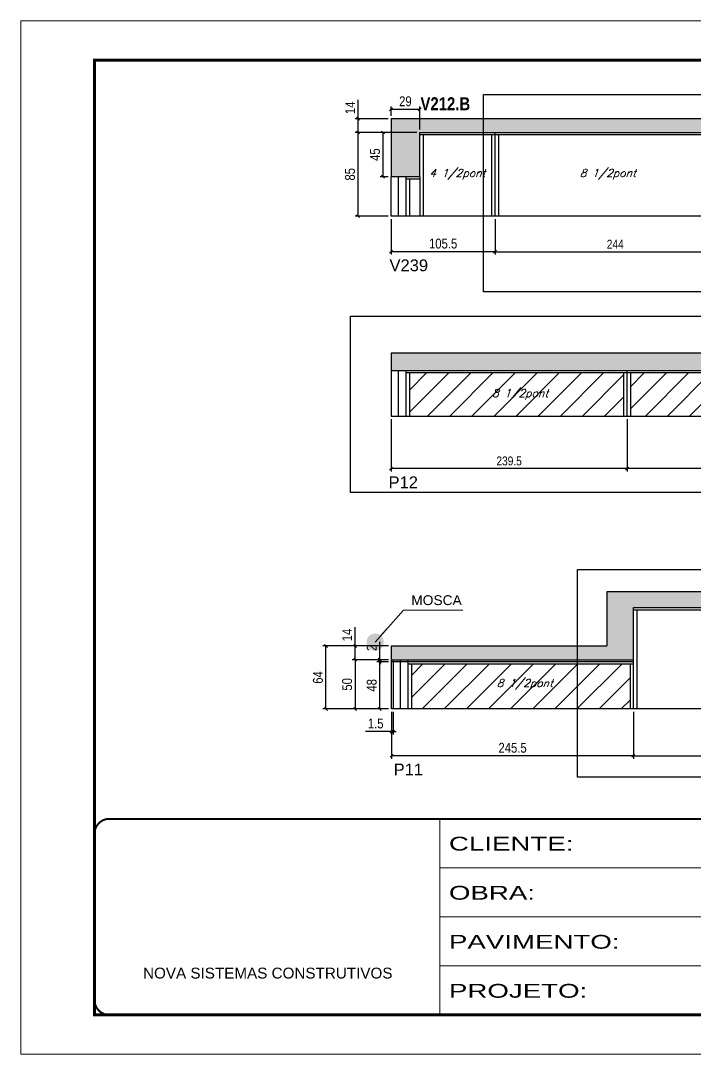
# Model space of a CAD drawing. Extents: x 2603 to 22413, y 1253 to 30260.
# Drawn here: x 5786 to 6471, y 24225 to 25275 of the extents above; entities that cross this region are included whole.
import ezdxf

# ---------------------------------------------------------------- set-up
doc = ezdxf.new("R2010")
doc.units = 0
doc.linetypes.add('CONTINUO', pattern=[0])
doc.linetypes.add('DASHED', pattern=[0.75, 0.5, -0.25])
for name, color, linetype in [('5', 5, 'Continuous'), ('COTA', 241, 'Continuous'), ('NOMENCLATURA', 7, 'Continuous'), ('Painéis', 200, 'Continuous'), ('SARR_2.2x7', 40, 'Continuous'), ('SARR_3.5x7', 81, 'Continuous'), ('texto', 7, 'Continuous')]:
    doc.layers.add(name, color=color, linetype=linetype)
for name, color, linetype, lineweight in [('CARIMBO', 255, 'Continuous', 9), ('Folhas', 255, 'Continuous', 9), ('Hachura', 251, 'Continuous', 9), ('SARRAFO DE PRESSAO', 251, 'DASHED', 9)]:
    doc.layers.add(name, color=color, linetype=linetype, lineweight=lineweight)
doc.styles.add('ARIAL', font='arial.ttf')
doc.styles.add('COTA TECNICA', font='techl___.ttf', dxfattribs={"height": 10})
doc.styles.add('COTA TECNICA-50', font='techl___.ttf', dxfattribs={"height": 9})
doc.styles.add('Romans', font='romans.shx')
doc.styles.get("Standard").update_dxf_attribs({"font": 'arial.ttf'})
doc.styles.add('TECNICA', font='techb___.ttf', dxfattribs={"height": 10})
doc.styles.add('Tecnologia', font='')
doc.styles.get('Tecnologia').set_extended_font_data('Forgotten Futurist')
doc.dimstyles.new('3x', dxfattribs={"dimtxt": 10, "dimasz": 5, "dimexe": 7, "dimexo": 5, "dimgap": 4, "dimtad": 1, "dimdec": 4, "dimlfac": 0.333333, "dimdsep": 46, "dimtxsty": 'Standard', "dimblk": 'DOT', "dimcen": 0.09, "dimclrd": 1, "dimclre": 1, "dimclrt": 2, "dimadec": 0, "dimazin": 2, "dimtfac": 1, "dimtdec": 4, "dimtmove": 0, "dimatfit": 3, "dimldrblk": 'DOT', "dimfxl": 1, "dimtolj": 1, "dimtzin": 0, "dimlwd": 9, "dimlwe": 9, "dimarcsym": 0})
doc.dimstyles.new('COTA PAINEL-50', dxfattribs={"dimtxt": 9, "dimasz": 3, "dimexe": 3, "dimexo": 3, "dimgap": 3, "dimtad": 1, "dimdec": 1, "dimzin": 12, "dimdsep": 46, "dimtxsty": 'COTA TECNICA-50', "dimblk1": 'OBLIQUE', "dimblk2": 'OBLIQUE', "dimsah": 1, "dimcen": 0.9, "dimclrd": 4, "dimclre": 4, "dimclrt": 240, "dimadec": 1, "dimazin": 3, "dimtfac": 1, "dimtdec": 1, "dimtmove": 0, "dimatfit": 3, "dimfxl": 1, "dimtolj": 1, "dimtzin": 12, "dimarcsym": 0})
doc.dimstyles.new('PAINEL', dxfattribs={"dimtxt": 10, "dimasz": 3, "dimexe": 3, "dimexo": 3, "dimgap": 3, "dimtad": 1, "dimdec": 1, "dimzin": 12, "dimdsep": 46, "dimtxsty": 'COTA TECNICA', "dimblk1": 'OBLIQUE', "dimblk2": 'OBLIQUE', "dimsah": 1, "dimcen": 0.9, "dimclrd": 4, "dimclre": 4, "dimclrt": 240, "dimadec": 1, "dimazin": 3, "dimtfac": 1, "dimtdec": 1, "dimtmove": 0, "dimatfit": 3, "dimfxl": 1, "dimtolj": 1, "dimtzin": 12, "dimarcsym": 0})
pattern_1 = [(50, (-126418.0314, -5371.0305), (5.46554007, -0.47817257), [0.5715, -6.2865]), (355, (-126418.0314, -5371.0305), (-1.05730264, 5.73170536), [0.4572, -5.02921753]), (100.4514447, (-126417.576, -5371.0704), (4.40823741, 5.25353256), [0.48570026, -5.34270734]), (46.1842, (-126418.0314, -5369.5065), (8.13237123, -1.26126984), [0.85725, -9.42975]), (96.6355576, (-126417.354, -5369.612), (7.122124, 7.42278374), [0.7285507, -8.01406824]), (351.184151, (-126418.031, -5369.5065), (7.122124, 7.42278374), [0.685799, -7.54379196]), (21, (-126417.2694, -5369.8875), (4.54843174, -3.06795595), [0.5715, -6.2865]), (326, (-126417.2694, -5369.8875), (1.85406085, 5.52563898), [0.4572, -5.0292]), (71.451445, (-126416.8904, -5370.143), (6.40249258, 2.45768307), [0.48570026, -5.34269813]), (37.5, (-126418.0314, -5371.0305), (0.092658098, 2.536651166), [0, -4.96824, 0, -5.1054, 0, -5.04825]), (7.5, (-126418.0314, -5371.0305), (2.004589875, 3.005417245), [0, -2.91084, 0, -4.85394, 0, -1.92405]), (327.5, (-126419.7307, -5371.0305), (4.067717855, -0.17186232), [0, -1.905, 0, -5.9436, 0, -7.8867]), (317.5, (-126420.4927, -5371.0305), (4.44387544, 0.76279473), [0, -2.4765, 0, -3.94716, 0, -5.6007])]
pattern_2 = [(45, (-126374.687, -5371.03), (-11.2253202, 11.2253202), [])]

# ---------------------------------------------------------------- blocks, each defined once
blk = doc.blocks.new('9999999999')
at = {"color": 30, "linetype": 'CONTINUO'}
for p, q in [((98564.6, 34230.2), (98564.6, 34429.4)), ((98564.6, 34379.6), (99584, 34379.6)), ((98564.6, 34329.8), (99488, 34329.8)), ((98564.6, 34280), (99488, 34280))]:
    blk.add_line(p, q, dxfattribs=at)
at = {"color": 30, "linetype": 'CONTINUO', "const_width": 2}
blk.add_lwpolyline([(99584, 34230.2), (99584, 34414.4, 0.414214), (99569, 34429.4), (98229, 34429.4, 0.414214), (98214, 34414.4), (98214, 34245.2, 0.414214), (98229, 34230.2), (99584, 34230.2)], format="xyb", dxfattribs=at)
at = {"layer": 'Folhas'}
blk.add_lwpolyline([(98139, 34190.2), (99624, 34190.2), (99624, 35240.2), (98139, 35240.2)], close=True, dxfattribs=at)
at = {"layer": 'Folhas', "color": 30, "const_width": 3}
blk.add_lwpolyline([(98214, 34230.2), (99584, 34230.2), (99584, 35200.2), (98214, 35200.2)], close=True, dxfattribs=at)
at = {"color": 7, "linetype": 'Continuous', "ltscale": 5, "style": 'ARIAL'}
blk.add_text('NOVA SISTEMAS CONSTRUTIVOS', height=11.059, dxfattribs=at).set_placement((98263.2, 34267.2))
at = {"layer": 'Folhas', "color": 7, "style": 'Tecnologia', "width": 1.5}
for s, p in [('CLIENTE:', (98573.7, 34397.2)), ('OBRA:', (98573.7, 34347.3)), ('PAVIMENTO:', (98573.7, 34297.5)), ('PROJETO:', (98573.7, 34247.7))]:
    blk.add_text(s, height=14, dxfattribs=at).set_placement(p)
blk = doc.blocks.new('_Oblique')
at = {"color": 0, "linetype": 'ByBlock', "lineweight": -2}
blk.add_line((-0.5, -0.5), (0.5, 0.5), dxfattribs=at)
blk = doc.blocks.new('*D500')
at = {"layer": 'COTA', "color": 4, "linetype": 'ByBlock', "lineweight": -2, "transparency": 16777216}
for p, q in [((6268, 25073.3), (6268, 25037.2)), ((6512, 25073.3), (6512, 25037.2)), ((6268, 25040.2), (6512, 25040.2))]:
    blk.add_line(p, q, dxfattribs=at)
at = {"layer": 'Defpoints', "color": 0, "linetype": 'ByBlock', "transparency": 16777216}
for p in [(6268, 25076.3), (6512, 25076.3), (6512, 25040.2)]:
    blk.add_point(p, dxfattribs=at)
at = {"layer": 'COTA', "color": 4, "linetype": 'ByBlock', "lineweight": -2, "transparency": 16777216, "xscale": 3, "yscale": 3, "zscale": 3, "rotation": 180}
blk.add_blockref('_Oblique', (6268, 25040.2), dxfattribs=at)
at = {"layer": 'COTA', "color": 4, "linetype": 'ByBlock', "lineweight": -2, "transparency": 16777216, "xscale": 3, "yscale": 3, "zscale": 3}
blk.add_blockref('_Oblique', (6512, 25040.2), dxfattribs=at)
at = {"layer": 'COTA', "color": 240, "linetype": 'ByBlock', "transparency": 16777216, "insert": (6390, 25047.8), "char_height": 9, "attachment_point": 5, "style": 'COTA TECNICA-50'}
blk.add_mtext('\\A1;244', dxfattribs=at)
blk = doc.blocks.new('*D2700')
at = {"layer": 'COTA', "color": 4, "linetype": 'ByBlock', "lineweight": -2, "transparency": 16777216}
for p, q in [((6162.5, 25073.3), (6162.5, 25037.2)), ((6268, 25073.3), (6268, 25037.2)), ((6268, 25040.2), (6162.5, 25040.2))]:
    blk.add_line(p, q, dxfattribs=at)
at = {"layer": 'Defpoints', "color": 0, "linetype": 'ByBlock', "transparency": 16777216}
for p in [(6162.5, 25076.3), (6268, 25076.3), (6162.5, 25040.2)]:
    blk.add_point(p, dxfattribs=at)
at = {"layer": 'COTA', "color": 4, "linetype": 'ByBlock', "lineweight": -2, "transparency": 16777216, "xscale": 3, "yscale": 3, "zscale": 3, "rotation": 180}
blk.add_blockref('_Oblique', (6162.5, 25040.2), dxfattribs=at)
at = {"layer": 'COTA', "color": 4, "linetype": 'ByBlock', "lineweight": -2, "transparency": 16777216, "xscale": 3, "yscale": 3, "zscale": 3}
blk.add_blockref('_Oblique', (6268, 25040.2), dxfattribs=at)
at = {"layer": 'COTA', "color": 240, "linetype": 'ByBlock', "transparency": 16777216, "insert": (6215.3, 25048.4), "char_height": 10, "attachment_point": 5, "style": 'COTA TECNICA'}
blk.add_mtext('\\A1;105.5', dxfattribs=at)
blk = doc.blocks.new('*D516')
at = {"layer": 'COTA', "color": 4, "linetype": 'ByBlock', "lineweight": -2, "transparency": 16777216}
for p, q in [((6402, 24870.2), (6402, 24816.8)), ((6646, 24870.2), (6646, 24816.8)), ((6646, 24819.8), (6402, 24819.8))]:
    blk.add_line(p, q, dxfattribs=at)
at = {"layer": 'Defpoints', "color": 0, "linetype": 'ByBlock', "transparency": 16777216}
for p in [(6402, 24873.2), (6646, 24873.2), (6402, 24819.8)]:
    blk.add_point(p, dxfattribs=at)
at = {"layer": 'COTA', "color": 4, "linetype": 'ByBlock', "lineweight": -2, "transparency": 16777216, "xscale": 3, "yscale": 3, "zscale": 3, "rotation": 180}
blk.add_blockref('_Oblique', (6402, 24819.8), dxfattribs=at)
at = {"layer": 'COTA', "color": 4, "linetype": 'ByBlock', "lineweight": -2, "transparency": 16777216, "xscale": 3, "yscale": 3, "zscale": 3}
blk.add_blockref('_Oblique', (6646, 24819.8), dxfattribs=at)
at = {"layer": 'COTA', "color": 240, "linetype": 'ByBlock', "transparency": 16777216, "insert": (6524, 24827.4), "char_height": 9, "attachment_point": 5, "style": 'COTA TECNICA-50'}
blk.add_mtext('\\A1;244', dxfattribs=at)
blk = doc.blocks.new('*D2757')
at = {"layer": 'COTA', "color": 4, "linetype": 'ByBlock', "lineweight": -2, "transparency": 16777216}
for p, q in [((6162.5, 24870.2), (6162.5, 24816.8)), ((6402, 24870.2), (6402, 24816.8)), ((6402, 24819.8), (6162.5, 24819.8))]:
    blk.add_line(p, q, dxfattribs=at)
at = {"layer": 'Defpoints', "color": 0, "linetype": 'ByBlock', "transparency": 16777216}
for p in [(6162.5, 24873.2), (6402, 24873.2), (6162.5, 24819.8)]:
    blk.add_point(p, dxfattribs=at)
at = {"layer": 'COTA', "color": 4, "linetype": 'ByBlock', "lineweight": -2, "transparency": 16777216, "xscale": 3, "yscale": 3, "zscale": 3, "rotation": 180}
blk.add_blockref('_Oblique', (6162.5, 24819.8), dxfattribs=at)
at = {"layer": 'COTA', "color": 4, "linetype": 'ByBlock', "lineweight": -2, "transparency": 16777216, "xscale": 3, "yscale": 3, "zscale": 3}
blk.add_blockref('_Oblique', (6402, 24819.8), dxfattribs=at)
at = {"layer": 'COTA', "color": 240, "linetype": 'ByBlock', "transparency": 16777216, "insert": (6282.3, 24827.6), "char_height": 9, "attachment_point": 5, "style": 'COTA TECNICA-50'}
blk.add_mtext('\\A1;239.5', dxfattribs=at)
blk = doc.blocks.new('*D517')
at = {"layer": 'COTA', "color": 4, "linetype": 'ByBlock', "lineweight": -2, "transparency": 16777216}
for p, q in [((6408.5, 24572.7), (6408.5, 24525.1)), ((6652.5, 24572.7), (6652.5, 24525.1)), ((6408.5, 24528.1), (6652.5, 24528.1))]:
    blk.add_line(p, q, dxfattribs=at)
at = {"layer": 'Defpoints', "color": 0, "linetype": 'ByBlock', "transparency": 16777216}
for p in [(6408.5, 24575.7), (6652.5, 24575.7), (6652.5, 24528.1)]:
    blk.add_point(p, dxfattribs=at)
at = {"layer": 'COTA', "color": 4, "linetype": 'ByBlock', "lineweight": -2, "transparency": 16777216, "xscale": 3, "yscale": 3, "zscale": 3, "rotation": 180}
blk.add_blockref('_Oblique', (6408.5, 24528.1), dxfattribs=at)
at = {"layer": 'COTA', "color": 4, "linetype": 'ByBlock', "lineweight": -2, "transparency": 16777216, "xscale": 3, "yscale": 3, "zscale": 3}
blk.add_blockref('_Oblique', (6652.5, 24528.1), dxfattribs=at)
at = {"layer": 'COTA', "color": 240, "linetype": 'ByBlock', "transparency": 16777216, "insert": (6530.5, 24535.7), "char_height": 9, "attachment_point": 5, "style": 'COTA TECNICA-50'}
blk.add_mtext('\\A1;244', dxfattribs=at)
blk = doc.blocks.new('*D2763')
at = {"layer": 'COTA', "color": 4, "linetype": 'ByBlock', "lineweight": -2, "transparency": 16777216}
for p, q in [((6163, 24572.7), (6163, 24525.1)), ((6408.5, 24572.7), (6408.5, 24525.1)), ((6408.5, 24528.1), (6163, 24528.1))]:
    blk.add_line(p, q, dxfattribs=at)
at = {"layer": 'Defpoints', "color": 0, "linetype": 'ByBlock', "transparency": 16777216}
for p in [(6163, 24575.7), (6408.5, 24575.7), (6163, 24528.1)]:
    blk.add_point(p, dxfattribs=at)
at = {"layer": 'COTA', "color": 4, "linetype": 'ByBlock', "lineweight": -2, "transparency": 16777216, "xscale": 3, "yscale": 3, "zscale": 3, "rotation": 180}
blk.add_blockref('_Oblique', (6163, 24528.1), dxfattribs=at)
at = {"layer": 'COTA', "color": 4, "linetype": 'ByBlock', "lineweight": -2, "transparency": 16777216, "xscale": 3, "yscale": 3, "zscale": 3}
blk.add_blockref('_Oblique', (6408.5, 24528.1), dxfattribs=at)
at = {"layer": 'COTA', "color": 240, "linetype": 'ByBlock', "transparency": 16777216, "insert": (6285.8, 24536.2), "char_height": 10, "attachment_point": 5, "style": 'COTA TECNICA'}
blk.add_mtext('\\A1;245.5', dxfattribs=at)
blk = doc.blocks.new('*D2764')
at = {"layer": 'COTA', "color": 4, "linetype": 'ByBlock', "lineweight": -2, "transparency": 16777216}
for p, q in [((6160, 24625.7), (6123, 24625.7)), ((6126, 24625.7), (6126, 24575.7)), ((6160, 24575.7), (6123, 24575.7))]:
    blk.add_line(p, q, dxfattribs=at)
at = {"layer": 'Defpoints', "color": 0, "linetype": 'ByBlock', "transparency": 16777216}
for p in [(6163, 24625.7), (6126, 24575.7), (6163, 24575.7)]:
    blk.add_point(p, dxfattribs=at)
at = {"layer": 'COTA', "color": 4, "linetype": 'ByBlock', "lineweight": -2, "transparency": 16777216, "xscale": 3, "yscale": 3, "zscale": 3}
for p, rotation in [((6126, 24625.7), 90), ((6126, 24575.7), 270)]:
    blk.add_blockref('_Oblique', p, dxfattribs=dict(at, rotation=rotation))
at = {"layer": 'COTA', "color": 240, "linetype": 'ByBlock', "transparency": 16777216, "insert": (6117.9, 24600.7), "char_height": 10, "attachment_point": 5, "rotation": 90, "style": 'COTA TECNICA'}
blk.add_mtext('\\A1;50', dxfattribs=at)
blk = doc.blocks.new('*D2765')
at = {"layer": 'COTA', "color": 4, "linetype": 'ByBlock', "lineweight": -2, "transparency": 16777216}
for p, q in [((6126, 24639.7), (6126, 24658.9)), ((6160, 24639.7), (6123, 24639.7)), ((6126, 24625.7), (6126, 24639.7)), ((6160, 24625.7), (6123, 24625.7))]:
    blk.add_line(p, q, dxfattribs=at)
at = {"layer": 'Defpoints', "color": 0, "linetype": 'ByBlock', "transparency": 16777216}
for p in [(6126, 24639.7), (6163, 24639.7), (6163, 24625.7)]:
    blk.add_point(p, dxfattribs=at)
at = {"layer": 'COTA', "color": 4, "linetype": 'ByBlock', "lineweight": -2, "transparency": 16777216, "xscale": 3, "yscale": 3, "zscale": 3}
for p, rotation in [((6126, 24639.7), 90), ((6126, 24625.7), 270)]:
    blk.add_blockref('_Oblique', p, dxfattribs=dict(at, rotation=rotation))
at = {"layer": 'COTA', "color": 240, "linetype": 'ByBlock', "transparency": 16777216, "insert": (6117.9, 24650.8), "char_height": 10, "attachment_point": 5, "rotation": 90, "style": 'COTA TECNICA'}
blk.add_mtext('\\A1;14', dxfattribs=at)
blk = doc.blocks.new('*D2766')
at = {"layer": 'COTA', "color": 4, "linetype": 'ByBlock', "lineweight": -2, "transparency": 16777216}
for p, q in [((6160, 24639.7), (6093.3, 24639.7)), ((6096.3, 24575.7), (6096.3, 24639.7)), ((6160, 24575.7), (6093.3, 24575.7))]:
    blk.add_line(p, q, dxfattribs=at)
at = {"layer": 'Defpoints', "color": 0, "linetype": 'ByBlock', "transparency": 16777216}
for p in [(6096.3, 24639.7), (6163, 24639.7), (6163, 24575.7)]:
    blk.add_point(p, dxfattribs=at)
at = {"layer": 'COTA', "color": 4, "linetype": 'ByBlock', "lineweight": -2, "transparency": 16777216, "xscale": 3, "yscale": 3, "zscale": 3}
for p, rotation in [((6096.3, 24639.7), 90), ((6096.3, 24575.7), 270)]:
    blk.add_blockref('_Oblique', p, dxfattribs=dict(at, rotation=rotation))
at = {"layer": 'COTA', "color": 240, "linetype": 'ByBlock', "transparency": 16777216, "insert": (6088.2, 24607.7), "char_height": 10, "attachment_point": 5, "rotation": 90, "style": 'COTA TECNICA'}
blk.add_mtext('\\A1;64', dxfattribs=at)
blk = doc.blocks.new('*D2767')
at = {"layer": 'COTA', "color": 4, "linetype": 'ByBlock', "lineweight": -2, "transparency": 16777216}
for p, q in [((6163, 24572.7), (6163, 24549.7)), ((6164.5, 24572.7), (6164.5, 24549.7)), ((6163, 24552.7), (6136.5, 24552.7)), ((6164.5, 24552.7), (6163, 24552.7)), ((6164.5, 24552.7), (6167.5, 24552.7))]:
    blk.add_line(p, q, dxfattribs=at)
at = {"layer": 'Defpoints', "color": 0, "linetype": 'ByBlock', "transparency": 16777216}
for p in [(6163, 24575.7), (6164.5, 24575.7), (6163, 24552.7)]:
    blk.add_point(p, dxfattribs=at)
at = {"layer": 'COTA', "color": 4, "linetype": 'ByBlock', "lineweight": -2, "transparency": 16777216, "xscale": 3, "yscale": 3, "zscale": 3}
blk.add_blockref('_Oblique', (6163, 24552.7), dxfattribs=at)
at = {"layer": 'COTA', "color": 4, "linetype": 'ByBlock', "lineweight": -2, "transparency": 16777216, "xscale": 3, "yscale": 3, "zscale": 3, "rotation": 180}
blk.add_blockref('_Oblique', (6164.5, 24552.7), dxfattribs=at)
at = {"layer": 'COTA', "color": 240, "linetype": 'ByBlock', "transparency": 16777216, "insert": (6146.8, 24560.9), "char_height": 10, "attachment_point": 5, "style": 'COTA TECNICA'}
blk.add_mtext('\\A1;1.5', dxfattribs=at)
blk = doc.blocks.new('*D2753')
at = {"layer": 'COTA', "color": 4, "linetype": 'ByBlock', "lineweight": -2, "transparency": 16777216}
for p, q in [((6160, 24623.7), (6147.9, 24623.7)), ((6150.9, 24575.7), (6150.9, 24623.7)), ((6160, 24575.7), (6147.9, 24575.7))]:
    blk.add_line(p, q, dxfattribs=at)
at = {"layer": 'Defpoints', "color": 0, "linetype": 'ByBlock', "transparency": 16777216}
for p in [(6150.9, 24623.7), (6163, 24623.7), (6163, 24575.7)]:
    blk.add_point(p, dxfattribs=at)
at = {"layer": 'COTA', "color": 4, "linetype": 'ByBlock', "lineweight": -2, "transparency": 16777216, "xscale": 3, "yscale": 3, "zscale": 3}
for p, rotation in [((6150.9, 24623.7), 90), ((6150.9, 24575.7), 270)]:
    blk.add_blockref('_Oblique', p, dxfattribs=dict(at, rotation=rotation))
at = {"layer": 'COTA', "color": 240, "linetype": 'ByBlock', "transparency": 16777216, "insert": (6142.8, 24599.7), "char_height": 10, "attachment_point": 5, "rotation": 90, "style": 'COTA TECNICA'}
blk.add_mtext('\\A1;48', dxfattribs=at)
blk = doc.blocks.new('*D2754')
at = {"layer": 'COTA', "color": 4, "linetype": 'ByBlock', "lineweight": -2, "transparency": 16777216}
for p, q in [((6150.9, 24625.7), (6150.9, 24643.9)), ((6160, 24625.7), (6147.9, 24625.7)), ((6160, 24623.7), (6147.9, 24623.7)), ((6150.9, 24623.7), (6150.9, 24625.7)), ((6150.9, 24623.7), (6150.9, 24620.7))]:
    blk.add_line(p, q, dxfattribs=at)
at = {"layer": 'Defpoints', "color": 0, "linetype": 'ByBlock', "transparency": 16777216}
for p in [(6150.9, 24625.7), (6163, 24625.7), (6163, 24623.7)]:
    blk.add_point(p, dxfattribs=at)
at = {"layer": 'COTA', "color": 4, "linetype": 'ByBlock', "lineweight": -2, "transparency": 16777216, "xscale": 3, "yscale": 3, "zscale": 3}
for p, rotation in [((6150.9, 24625.7), 270), ((6150.9, 24623.7), 90)]:
    blk.add_blockref('_Oblique', p, dxfattribs=dict(at, rotation=rotation))
at = {"layer": 'COTA', "color": 240, "linetype": 'ByBlock', "transparency": 16777216, "insert": (6142.9, 24637.8), "char_height": 10, "attachment_point": 5, "rotation": 90, "style": 'COTA TECNICA'}
blk.add_mtext('\\A1;2', dxfattribs=at)
blk = doc.blocks.new('_Dot')
at = {"color": 0, "linetype": 'ByBlock', "lineweight": -2}
blk.add_line((-0.5, 0), (-1, 0), dxfattribs=at)
at = {"color": 0, "linetype": 'ByBlock', "const_width": 0.5}
blk.add_lwpolyline([(-0.25, 0, 1), (0.25, 0, 1)], format="xyb", close=True, dxfattribs=at)
blk = doc.blocks.new('*D1763')
at = {"layer": 'COTA', "color": 4, "linetype": 'ByBlock', "lineweight": -2, "transparency": 16777216}
for p, q in [((6188.5, 25161.3), (6151.4, 25161.3)), ((6154.4, 25116.3), (6154.4, 25161.3)), ((6159.5, 25116.3), (6151.4, 25116.3))]:
    blk.add_line(p, q, dxfattribs=at)
at = {"layer": 'Defpoints', "color": 0, "linetype": 'ByBlock', "transparency": 16777216}
for p in [(6154.4, 25161.3), (6191.5, 25161.3), (6162.5, 25116.3)]:
    blk.add_point(p, dxfattribs=at)
at = {"layer": 'COTA', "color": 4, "linetype": 'ByBlock', "lineweight": -2, "transparency": 16777216, "xscale": 3, "yscale": 3, "zscale": 3}
for p, rotation in [((6154.4, 25161.3), 90), ((6154.4, 25116.3), 270)]:
    blk.add_blockref('_Oblique', p, dxfattribs=dict(at, rotation=rotation))
at = {"layer": 'COTA', "color": 240, "linetype": 'ByBlock', "transparency": 16777216, "insert": (6146.2, 25138.8), "char_height": 10, "attachment_point": 5, "rotation": 90, "style": 'COTA TECNICA'}
blk.add_mtext('\\A1;45', dxfattribs=at)
blk = doc.blocks.new('*D1764')
at = {"layer": 'COTA', "color": 4, "linetype": 'ByBlock', "lineweight": -2, "transparency": 16777216}
for p, q in [((6162.5, 25178.3), (6162.5, 25187.8)), ((6191.5, 25184.8), (6162.5, 25184.8)), ((6191.5, 25164.3), (6191.5, 25187.8))]:
    blk.add_line(p, q, dxfattribs=at)
at = {"layer": 'Defpoints', "color": 0, "linetype": 'ByBlock', "transparency": 16777216}
for p in [(6162.5, 25184.8), (6162.5, 25175.3), (6191.5, 25161.3)]:
    blk.add_point(p, dxfattribs=at)
at = {"layer": 'COTA', "color": 4, "linetype": 'ByBlock', "lineweight": -2, "transparency": 16777216, "xscale": 3, "yscale": 3, "zscale": 3, "rotation": 180}
blk.add_blockref('_Oblique', (6162.5, 25184.8), dxfattribs=at)
at = {"layer": 'COTA', "color": 4, "linetype": 'ByBlock', "lineweight": -2, "transparency": 16777216, "xscale": 3, "yscale": 3, "zscale": 3}
blk.add_blockref('_Oblique', (6191.5, 25184.8), dxfattribs=at)
at = {"layer": 'COTA', "color": 240, "linetype": 'ByBlock', "transparency": 16777216, "insert": (6177, 25192.9), "char_height": 10, "attachment_point": 5, "style": 'COTA TECNICA'}
blk.add_mtext('\\A1;29', dxfattribs=at)
blk = doc.blocks.new('*D1623')
at = {"layer": 'COTA', "color": 4, "linetype": 'ByBlock', "lineweight": -2, "transparency": 16777216}
for p, q in [((6188.5, 25161.3), (6126, 25161.3)), ((6129, 25076.3), (6129, 25161.3)), ((6159.5, 25076.3), (6126, 25076.3))]:
    blk.add_line(p, q, dxfattribs=at)
at = {"layer": 'Defpoints', "color": 0, "linetype": 'ByBlock', "transparency": 16777216}
for p in [(6129, 25161.3), (6191.5, 25161.3), (6162.5, 25076.3)]:
    blk.add_point(p, dxfattribs=at)
at = {"layer": 'COTA', "color": 4, "linetype": 'ByBlock', "lineweight": -2, "transparency": 16777216, "xscale": 3, "yscale": 3, "zscale": 3}
for p, rotation in [((6129, 25161.3), 90), ((6129, 25076.3), 270)]:
    blk.add_blockref('_Oblique', p, dxfattribs=dict(at, rotation=rotation))
at = {"layer": 'COTA', "color": 240, "linetype": 'ByBlock', "transparency": 16777216, "insert": (6120.8, 25118.8), "char_height": 10, "attachment_point": 5, "rotation": 90, "style": 'COTA TECNICA'}
blk.add_mtext('\\A1;85', dxfattribs=at)
blk = doc.blocks.new('*D1624')
at = {"layer": 'COTA', "color": 4, "linetype": 'ByBlock', "lineweight": -2, "transparency": 16777216}
for p, q in [((6129, 25175.3), (6129, 25194.5)), ((6159.5, 25175.3), (6126, 25175.3)), ((6129, 25161.3), (6129, 25175.3)), ((6188.5, 25161.3), (6126, 25161.3))]:
    blk.add_line(p, q, dxfattribs=at)
at = {"layer": 'Defpoints', "color": 0, "linetype": 'ByBlock', "transparency": 16777216}
for p in [(6129, 25175.3), (6162.5, 25175.3), (6191.5, 25161.3)]:
    blk.add_point(p, dxfattribs=at)
at = {"layer": 'COTA', "color": 4, "linetype": 'ByBlock', "lineweight": -2, "transparency": 16777216, "xscale": 3, "yscale": 3, "zscale": 3}
for p, rotation in [((6129, 25175.3), 90), ((6129, 25161.3), 270)]:
    blk.add_blockref('_Oblique', p, dxfattribs=dict(at, rotation=rotation))
at = {"layer": 'COTA', "color": 240, "linetype": 'ByBlock', "transparency": 16777216, "insert": (6120.9, 25186.4), "char_height": 10, "attachment_point": 5, "rotation": 90, "style": 'COTA TECNICA'}
blk.add_mtext('\\A1;14', dxfattribs=at)
blk = doc.blocks.new('*D1396')
at = {"layer": 'COTA', "color": 4, "linetype": 'ByBlock', "lineweight": -2, "transparency": 16777216}
for p, q in [((6160, 24625.7), (6123, 24625.7)), ((6126, 24625.7), (6126, 24575.7)), ((6160, 24575.7), (6123, 24575.7))]:
    blk.add_line(p, q, dxfattribs=at)
at = {"layer": 'Defpoints', "color": 0, "linetype": 'ByBlock', "transparency": 16777216}
for p in [(6163, 24625.7), (6126, 24575.7), (6163, 24575.7)]:
    blk.add_point(p, dxfattribs=at)
at = {"layer": 'COTA', "color": 4, "linetype": 'ByBlock', "lineweight": -2, "transparency": 16777216, "xscale": 3, "yscale": 3, "zscale": 3}
for p, rotation in [((6126, 24625.7), 90), ((6126, 24575.7), 270)]:
    blk.add_blockref('_Oblique', p, dxfattribs=dict(at, rotation=rotation))
at = {"layer": 'COTA', "color": 240, "linetype": 'ByBlock', "transparency": 16777216, "insert": (6117.9, 24600.7), "char_height": 10, "attachment_point": 5, "rotation": 90, "style": 'COTA TECNICA'}
blk.add_mtext('\\A1;50', dxfattribs=at)
blk = doc.blocks.new('*D1397')
at = {"layer": 'COTA', "color": 4, "linetype": 'ByBlock', "lineweight": -2, "transparency": 16777216}
for p, q in [((6126, 24639.7), (6126, 24658.9)), ((6160, 24639.7), (6123, 24639.7)), ((6126, 24625.7), (6126, 24639.7)), ((6160, 24625.7), (6123, 24625.7))]:
    blk.add_line(p, q, dxfattribs=at)
at = {"layer": 'Defpoints', "color": 0, "linetype": 'ByBlock', "transparency": 16777216}
for p in [(6126, 24639.7), (6163, 24639.7), (6163, 24625.7)]:
    blk.add_point(p, dxfattribs=at)
at = {"layer": 'COTA', "color": 4, "linetype": 'ByBlock', "lineweight": -2, "transparency": 16777216, "xscale": 3, "yscale": 3, "zscale": 3}
for p, rotation in [((6126, 24639.7), 90), ((6126, 24625.7), 270)]:
    blk.add_blockref('_Oblique', p, dxfattribs=dict(at, rotation=rotation))
at = {"layer": 'COTA', "color": 240, "linetype": 'ByBlock', "transparency": 16777216, "insert": (6117.9, 24650.8), "char_height": 10, "attachment_point": 5, "rotation": 90, "style": 'COTA TECNICA'}
blk.add_mtext('\\A1;14', dxfattribs=at)
blk = doc.blocks.new('*D1398')
at = {"layer": 'COTA', "color": 4, "linetype": 'ByBlock', "lineweight": -2, "transparency": 16777216}
for p, q in [((6160, 24639.7), (6093.3, 24639.7)), ((6096.3, 24575.7), (6096.3, 24639.7)), ((6160, 24575.7), (6093.3, 24575.7))]:
    blk.add_line(p, q, dxfattribs=at)
at = {"layer": 'Defpoints', "color": 0, "linetype": 'ByBlock', "transparency": 16777216}
for p in [(6096.3, 24639.7), (6163, 24639.7), (6163, 24575.7)]:
    blk.add_point(p, dxfattribs=at)
at = {"layer": 'COTA', "color": 4, "linetype": 'ByBlock', "lineweight": -2, "transparency": 16777216, "xscale": 3, "yscale": 3, "zscale": 3}
for p, rotation in [((6096.3, 24639.7), 90), ((6096.3, 24575.7), 270)]:
    blk.add_blockref('_Oblique', p, dxfattribs=dict(at, rotation=rotation))
at = {"layer": 'COTA', "color": 240, "linetype": 'ByBlock', "transparency": 16777216, "insert": (6088.2, 24607.7), "char_height": 10, "attachment_point": 5, "rotation": 90, "style": 'COTA TECNICA'}
blk.add_mtext('\\A1;64', dxfattribs=at)
blk = doc.blocks.new('*D1399')
at = {"layer": 'COTA', "color": 4, "linetype": 'ByBlock', "lineweight": -2, "transparency": 16777216}
for p, q in [((6160, 24623.7), (6147.9, 24623.7)), ((6150.9, 24575.7), (6150.9, 24623.7)), ((6160, 24575.7), (6147.9, 24575.7))]:
    blk.add_line(p, q, dxfattribs=at)
at = {"layer": 'Defpoints', "color": 0, "linetype": 'ByBlock', "transparency": 16777216}
for p in [(6150.9, 24623.7), (6163, 24623.7), (6163, 24575.7)]:
    blk.add_point(p, dxfattribs=at)
at = {"layer": 'COTA', "color": 4, "linetype": 'ByBlock', "lineweight": -2, "transparency": 16777216, "xscale": 3, "yscale": 3, "zscale": 3}
for p, rotation in [((6150.9, 24623.7), 90), ((6150.9, 24575.7), 270)]:
    blk.add_blockref('_Oblique', p, dxfattribs=dict(at, rotation=rotation))
at = {"layer": 'COTA', "color": 240, "linetype": 'ByBlock', "transparency": 16777216, "insert": (6142.8, 24599.7), "char_height": 10, "attachment_point": 5, "rotation": 90, "style": 'COTA TECNICA'}
blk.add_mtext('\\A1;48', dxfattribs=at)
blk = doc.blocks.new('*D1400')
at = {"layer": 'COTA', "color": 4, "linetype": 'ByBlock', "lineweight": -2, "transparency": 16777216}
for p, q in [((6150.9, 24625.7), (6150.9, 24643.9)), ((6160, 24625.7), (6147.9, 24625.7)), ((6160, 24623.7), (6147.9, 24623.7)), ((6150.9, 24623.7), (6150.9, 24625.7)), ((6150.9, 24623.7), (6150.9, 24620.7))]:
    blk.add_line(p, q, dxfattribs=at)
at = {"layer": 'Defpoints', "color": 0, "linetype": 'ByBlock', "transparency": 16777216}
for p in [(6150.9, 24625.7), (6163, 24625.7), (6163, 24623.7)]:
    blk.add_point(p, dxfattribs=at)
at = {"layer": 'COTA', "color": 4, "linetype": 'ByBlock', "lineweight": -2, "transparency": 16777216, "xscale": 3, "yscale": 3, "zscale": 3}
for p, rotation in [((6150.9, 24625.7), 270), ((6150.9, 24623.7), 90)]:
    blk.add_blockref('_Oblique', p, dxfattribs=dict(at, rotation=rotation))
at = {"layer": 'COTA', "color": 240, "linetype": 'ByBlock', "transparency": 16777216, "insert": (6142.9, 24637.8), "char_height": 10, "attachment_point": 5, "rotation": 90, "style": 'COTA TECNICA'}
blk.add_mtext('\\A1;2', dxfattribs=at)

msp = doc.modelspace()

# ---------------------------------------------------------------- hatches: boundary and pattern name
at = {"layer": 'COTA', "linetype": 'ByBlock'}
h = msp.add_hatch(dxfattribs=at)
h.set_pattern_fill('AR-CONC', color=256, scale=0.03)
h.set_pattern_definition(pattern_1)
h.paths.add_polyline_path([(6512.03, 25076.34), (6542.03, 25076.34), (6542.03, 25124.34), (6893.53, 25124.34), (6893.53, 25140.34), (6542.03, 25140.34), (6542.03, 25175.34), (6162.53, 25175.34), (6162.53, 25116.34), (6191.53, 25116.34), (6191.53, 25161.34), (6512.03, 25161.34)])
h = msp.add_hatch(dxfattribs=at)
h.set_pattern_fill('AR-CONC', color=256, scale=0.03)
h.set_pattern_definition([(50, (-126523.541, -7718.738), (5.46554007, -0.47817257), [0.5715, -6.2865]), (355, (-126523.541, -7718.738), (-1.05730264, 5.73170536), [0.4572, -5.02921753]), (100.4514447, (-126523.0857, -7718.778), (4.40823741, 5.25353256), [0.48570026, -5.34270734]), (46.1842, (-126523.541, -7717.214), (8.13237123, -1.26126984), [0.85725, -9.42975]), (96.6355576, (-126522.8635, -7717.319), (7.122124, 7.42278374), [0.7285507, -8.01406824]), (351.184151, (-126523.541, -7717.214), (7.122124, 7.42278374), [0.685799, -7.54379196]), (21, (-126522.779, -7717.595), (4.54843174, -3.06795595), [0.5715, -6.2865]), (326, (-126522.779, -7717.595), (1.85406085, 5.52563898), [0.4572, -5.0292]), (71.451445, (-126522.4, -7717.8506), (6.40249258, 2.45768307), [0.48570026, -5.34269813]), (37.5, (-126523.5412, -7718.738), (0.092658098, 2.536651166), [0, -4.96824, 0, -5.1054, 0, -5.04825]), (7.5, (-126523.5412, -7718.738), (2.004589875, 3.005417245), [0, -2.91084, 0, -4.85394, 0, -1.92405]), (327.5, (-126525.2404, -7718.738), (4.067717855, -0.17186232), [0, -1.905, 0, -5.9436, 0, -7.8867]), (317.5, (-126526.0024, -7718.738), (4.44387544, 0.76279473), [0, -2.4765, 0, -3.94716, 0, -5.6007])])
h.paths.add_polyline_path([(6162.53, 24937.24), (6162.53, 24919.24), (6890.03, 24919.24), (6890.03, 24937.24)])
h = msp.add_hatch(dxfattribs=at)
h.set_pattern_fill('AR-CONC', color=256, scale=0.03)
h.set_pattern_definition(pattern_1)
h.paths.add_polyline_path([(6408.53, 24678.75), (6867.53, 24678.75), (6867.53, 24630.75), (6890.53, 24630.75), (6890.53, 24694.75), (6381.53, 24694.75), (6381.53, 24639.75), (6163.03, 24639.75), (6163.03, 24625.75), (6408.53, 24625.75)])
at = {"layer": 'Hachura', "linetype": 'ByBlock'}
h = msp.add_hatch(dxfattribs=at)
h.set_pattern_fill('ANSI31', color=256, scale=5)
h.set_pattern_definition(pattern_2)
h.paths.add_polyline_path([(6181.03, 24917.04), (6181.03, 24873.24), (6398.53, 24873.24), (6398.53, 24917.04)])
h = msp.add_hatch(dxfattribs=at)
h.set_pattern_fill('ANSI31', color=256, scale=5)
h.set_pattern_definition([(45, (-126378.187, -5371.03), (-11.2253202, 11.2253202), [])])
h.paths.add_polyline_path([(6642.53, 24873.24), (6642.53, 24917.04), (6405.53, 24917.04), (6405.53, 24873.24)])
h.paths.add_polyline_path([(6649.53, 24917.04), (6649.53, 24873.24), (6871.53, 24873.24), (6871.53, 24917.04)])
h = msp.add_hatch(dxfattribs=at)
h.set_pattern_fill('ANSI31', color=256, scale=5)
h.set_pattern_definition(pattern_2)
h.paths.add_polyline_path([(6183.03, 24621.55), (6183.03, 24575.75), (6405.03, 24575.75), (6405.03, 24621.55)])

# ---------------------------------------------------------------- linework, layer by layer
at = {"layer": 'COTA', "linetype": 'ByBlock'}
for p, q in [((6162.53, 25175.34), (6162.53, 25116.34)), ((6162.53, 25175.34), (6542.03, 25175.34)), ((6191.53, 25116.34), (6191.53, 25076.34)), ((6890.03, 24937.24), (6162.53, 24937.24)), ((6162.53, 24937.24), (6162.53, 24919.24)), ((6890.53, 24694.75), (6381.53, 24694.75)), ((6381.53, 24694.75), (6381.53, 24639.75)), ((6163.03, 24625.75), (6163.03, 24639.75)), ((6163.03, 24639.75), (6381.53, 24639.75))]:
    msp.add_line(p, q, dxfattribs=at)
at = {"layer": 'COTA'}
for points in [[(6526.54, 24999.37), (6256.22, 24999.37), (6256.22, 25199.92), (6526.54, 25199.92)], [(6121.35, 24974.73), (6686.54, 24974.73), (6686.54, 24795.54), (6121.35, 24795.54)], [(6351.79, 24717.43), (6671.08, 24717.43), (6671.08, 24506.52), (6351.79, 24506.52)]]:
    msp.add_lwpolyline(points, close=True, dxfattribs=at)
at = {"layer": 'Painéis', "linetype": 'Continuous'}
for p, q in [((6191.53, 25161.34), (6512.03, 25161.34)), ((6191.53, 25116.34), (6191.53, 25161.34)), ((6268.03, 25076.34), (6268.03, 25161.34)), ((6162.53, 25076.34), (6162.53, 25116.34)), ((6191.53, 25116.34), (6162.53, 25116.34)), ((6512.03, 25076.34), (6162.53, 25076.34)), ((6162.53, 24919.24), (6162.53, 24873.24)), ((6890.03, 24919.24), (6162.53, 24919.24)), ((6402.03, 24873.24), (6402.03, 24919.24)), ((6162.53, 24873.24), (6890.03, 24873.24)), ((6408.53, 24575.75), (6408.53, 24678.75)), ((6408.53, 24678.75), (6867.53, 24678.75)), ((6163.03, 24575.75), (6163.03, 24625.75)), ((6163.03, 24625.75), (6408.53, 24625.75)), ((6163.03, 24623.75), (6408.53, 24623.75)), ((6164.53, 24625.75), (6164.53, 24575.75)), ((6890.53, 24575.75), (6163.03, 24575.75))]:
    msp.add_line(p, q, dxfattribs=at)
at = {"layer": 'SARR_2.2x7', "linetype": 'Continuous'}
for p, q in [((6191.53, 25159.14), (6268.03, 25159.14)), ((6268.03, 25159.14), (6497.03, 25159.14)), ((6169.53, 25116.34), (6169.53, 25076.34)), ((6177.53, 25114.14), (6191.53, 25114.14)), ((6169.53, 24919.24), (6169.53, 24873.24)), ((6402.03, 24917.04), (6177.53, 24917.04)), ((6646.03, 24917.04), (6402.03, 24917.04)), ((6408.53, 24676.55), (6652.53, 24676.55)), ((6171.53, 24625.75), (6171.53, 24575.75)), ((6179.53, 24621.55), (6408.53, 24621.55))]:
    msp.add_line(p, q, dxfattribs=at)
at = {"layer": 'SARR_3.5x7'}
for p, q in [((6195.03, 25159.14), (6195.03, 25076.34)), ((6264.53, 25159.14), (6264.53, 25076.34)), ((6271.53, 25159.14), (6271.53, 25076.34)), ((6177.53, 25116.34), (6177.53, 25076.34)), ((6181.03, 25114.14), (6181.03, 25076.34)), ((6177.53, 24919.24), (6177.53, 24873.24)), ((6181.03, 24917.04), (6181.03, 24873.24)), ((6398.53, 24917.04), (6398.53, 24873.24)), ((6405.53, 24917.04), (6405.53, 24873.24)), ((6412.03, 24676.55), (6412.03, 24575.75)), ((6179.53, 24625.75), (6179.53, 24575.75)), ((6183.03, 24621.55), (6183.03, 24575.75)), ((6405.03, 24621.55), (6405.03, 24575.75))]:
    msp.add_line(p, q, dxfattribs=at)

# ---------------------------------------------------------------- block references
at = {"layer": 'SARRAFO DE PRESSAO', "color": 6, "linetype": 'ByBlock'}
msp.add_blockref('9999999999', (-92352.51, -9965.33), dxfattribs=at)

# ---------------------------------------------------------------- texts
at = {"layer": '5', "linetype": 'Continuous'}
for s, rotation, p in [('V239', 0.00004, (6160.87, 25020.35)), ('P12', 359.99996, (6159.93, 24799.94)), ('P11', 0.00004, (6165.1, 24508.21))]:
    msp.add_text(s, height=12, rotation=rotation, dxfattribs=at).set_placement(p)
at = {"layer": 'CARIMBO', "style": 'ARIAL'}
msp.add_text('MOSCA', height=10, dxfattribs=at).set_placement((6182.96, 24681.22))
at = {"layer": 'NOMENCLATURA', "style": 'TECNICA'}
msp.add_text('V212.B', height=13.2, dxfattribs=at).set_placement((6192.31, 25183.86))
at = {"layer": 'texto', "color": 2, "char_height": 8, "attachment_point": 5, "style": 'Romans'}
for s, insert in [('{\\Q19;\\C256;4 1/2pont}', (6229.78, 25118.84)), ('{\\Q19;\\C256;8 1/2pont}', (6382.53, 25118.84)), ('{\\Q19;\\C256;8 1/2pont}', (6293.53, 24895.24)), ('{\\Q19;\\C256;8 1/2pont}', (6298.28, 24600.75))]:
    msp.add_mtext(s, dxfattribs=dict(at, insert=insert))

# ---------------------------------------------------------------- dimensions: what is measured, and where the dimension line sits
at = {"layer": 'COTA', "linetype": 'ByBlock'}
for base, p1, p2, angle, picture, middle in [((6128.98, 25175.34), (6191.53, 25161.34), (6162.53, 25175.34), 90, '*D1624', (6120.9, 25186.4)), ((6128.98, 25161.34), (6162.53, 25076.34), (6191.53, 25161.34), 90, '*D1623', (6120.84, 25118.84)), ((6154.35, 25161.34), (6162.53, 25116.34), (6191.53, 25161.34), 90, '*D1763', (6146.24, 25138.84)), ((6162.53, 25040.25), (6268.03, 25076.34), (6162.53, 25076.34), 180, '*D2700', (6215.28, 25048.36)), ((6125.97, 24639.75), (6163.03, 24625.75), (6163.03, 24639.75), 90, '*D2765', (6117.9, 24650.81)), ((6125.97, 24639.75), (6163.03, 24625.75), (6163.03, 24639.75), 90, '*D1397', (6117.9, 24650.81)), ((6150.91, 24625.75), (6163.03, 24623.75), (6163.03, 24625.75), 90, '*D2754', (6142.91, 24637.8)), ((6150.91, 24625.75), (6163.03, 24623.75), (6163.03, 24625.75), 90, '*D1400', (6142.91, 24637.8)), ((6096.33, 24639.75), (6163.03, 24575.75), (6163.03, 24639.75), 90, '*D2766', (6088.23, 24607.75)), ((6096.33, 24639.75), (6163.03, 24575.75), (6163.03, 24639.75), 90, '*D1398', (6088.23, 24607.75)), ((6125.97, 24575.75), (6163.03, 24625.75), (6163.03, 24575.75), 90, '*D2764', (6117.86, 24600.75)), ((6125.97, 24575.75), (6163.03, 24625.75), (6163.03, 24575.75), 90, '*D1396', (6117.86, 24600.75)), ((6150.91, 24623.75), (6163.03, 24575.75), (6163.03, 24623.75), 90, '*D2753', (6142.82, 24599.75)), ((6150.91, 24623.75), (6163.03, 24575.75), (6163.03, 24623.75), 90, '*D1399', (6142.82, 24599.75)), ((6163.03, 24552.74), (6164.53, 24575.75), (6163.03, 24575.75), 180, '*D2767', (6146.78, 24560.85)), ((6163.03, 24528.11), (6408.53, 24575.75), (6163.03, 24575.75), 180, '*D2763', (6285.78, 24536.22))]:
    dim = msp.add_linear_dim(base=base, p1=p1, p2=p2, angle=angle, dimstyle='PAINEL', dxfattribs=at)
    dim.commit()
    dim.dimension.update_dxf_attribs({"geometry": picture, "text_midpoint": middle})
dim = msp.add_linear_dim(base=(6162.53, 25184.85), p1=(6191.53, 25161.34), p2=(6162.53, 25175.34), dimstyle='PAINEL', dxfattribs=at)
dim.commit()
dim.dimension.update_dxf_attribs({"geometry": '*D1764', "text_midpoint": (6177.03, 25192.94)})
for base, p1, p2, picture, middle in [((6512.03, 25040.25), (6268.03, 25076.34), (6512.03, 25076.34), '*D500', (6390.03, 25047.82)), ((6162.53, 24819.84), (6402.03, 24873.24), (6162.53, 24873.24), '*D2757', (6282.28, 24827.56)), ((6652.53, 24528.11), (6408.53, 24575.75), (6652.53, 24575.75), '*D517', (6530.53, 24535.68))]:
    dim = msp.add_linear_dim(base=base, p1=p1, p2=p2, angle=180, dimstyle='COTA PAINEL-50', override={"dimarcsym": 1}, dxfattribs=at)
    dim.commit()
    dim.dimension.update_dxf_attribs({"geometry": picture, "text_midpoint": middle})
dim = msp.add_linear_dim(base=(6402.03, 24819.84), p1=(6646.03, 24873.24), p2=(6402.03, 24873.24), dimstyle='COTA PAINEL-50', override={"dimarcsym": 1}, dxfattribs=at)
dim.commit()
dim.dimension.update_dxf_attribs({"geometry": '*D516', "text_midpoint": (6524.03, 24827.4)})

# ---------------------------------------------------------------- leaders
at = {"layer": 'Hachura'}
msp.add_leader([(6146.32, 24643.62), (6175.17, 24676.22), (6235.24, 24676.22)], dimstyle='3x', override={"dimasz": 17.5, "dimgap": 4, "dimtad": 0}, dxfattribs=at)

doc.saveas('drawing.dxf')
